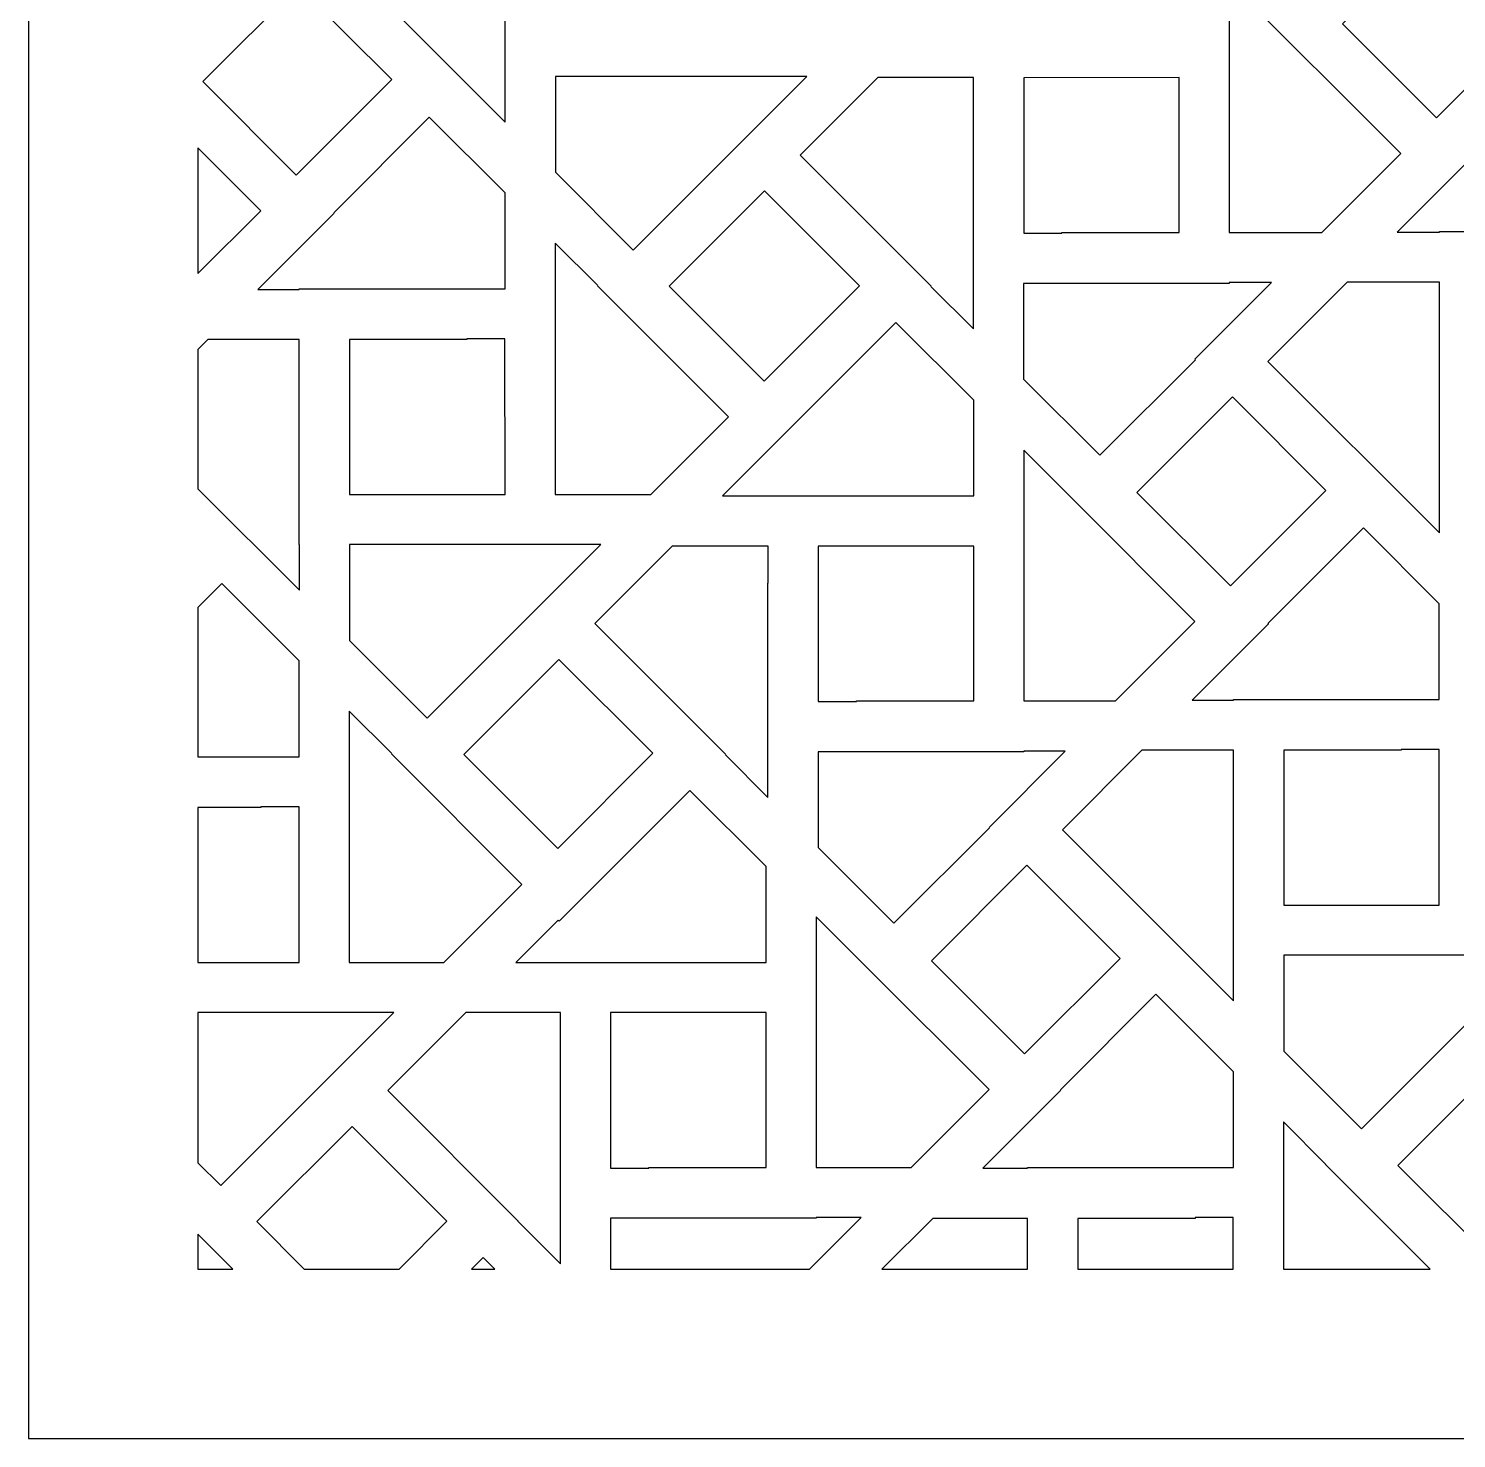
# Model space of a CAD drawing. Header units: millimetres. Extents: x -483 to 517, y -474 to 526.
# Drawn here: x -483 to 23, y -474 to 25 of the extents above; entities that cross this region are included whole.
import ezdxf

# ---------------------------------------------------------------- set-up
doc = ezdxf.new("R2010")
doc.units = ezdxf.units.MM
doc.layers.add('Plan 1', color=7, linetype='Continuous')

msp = doc.modelspace()

# ---------------------------------------------------------------- linework, layer by layer
at = {"layer": 'Plan 1', "color": 17}
for points, knots in [([(-483.22, 525.53), (-483.22, 525.53), (516.78, 525.53), (516.78, 525.53), (516.78, 525.53), (516.78, 525.53), (516.78, -474.47), (516.78, -474.47), (516.78, -474.47), (516.78, -474.47), (-483.22, -474.47), (-483.22, -474.47), (-483.22, -474.47), (-483.22, -474.47), (-483.22, 525.53), (-483.22, 525.53)], [0, 0, 0, 0, 0.2, 0.2, 0.2, 0.2, 0.4, 0.4, 0.4, 0.4, 0.6, 0.6, 0.6, 0.6, 1, 1, 1, 1]), ([(-314.28, -7.99), (-314.28, -7.99), (-375.07, 52.81), (-375.07, 52.81), (-375.07, 52.81), (-375.07, 52.81), (-347.04, 80.84), (-347.04, 80.84), (-347.04, 80.84), (-347.04, 80.84), (-314.28, 80.84), (-314.28, 80.84), (-314.28, 80.84), (-314.28, 80.84), (-314.28, 8.2), (-314.28, 8.2), (-314.28, 8.2), (-314.28, 8.2), (-314.28, 8.2), (-314.28, 8.2), (-314.28, 8.2), (-314.28, 8.2), (-314.28, -7.99), (-314.28, -7.99)], [0, 0, 0, 0, 0.142857, 0.142857, 0.142857, 0.142857, 0.285714, 0.285714, 0.285714, 0.285714, 0.428571, 0.428571, 0.428571, 0.428571, 0.571429, 0.571429, 0.571429, 0.571429, 0.714286, 0.714286, 0.714286, 0.714286, 1, 1, 1, 1]), ([(49.58, 27.38), (49.58, 27.38), (15.72, -6.48), (15.72, -6.48), (15.72, -6.48), (15.72, -6.48), (-17.58, 26.81), (-17.58, 26.81), (-17.58, 26.81), (-17.58, 26.81), (16.29, 60.68), (16.29, 60.68), (16.29, 60.68), (16.29, 60.68), (49.58, 27.38), (49.58, 27.38)], [0, 0, 0, 0, 0.2, 0.2, 0.2, 0.2, 0.4, 0.4, 0.4, 0.4, 0.6, 0.6, 0.6, 0.6, 1, 1, 1, 1]), ([(-24.89, -47.09), (-24.89, -47.09), (-57.65, -47.09), (-57.65, -47.09), (-57.65, -47.09), (-57.65, -47.09), (-57.65, 25.55), (-57.65, 25.55), (-57.65, 25.55), (-57.65, 25.55), (-57.65, 25.55), (-57.65, 25.55), (-57.65, 25.55), (-57.65, 25.55), (-57.65, 41.74), (-57.65, 41.74), (-57.65, 41.74), (-57.65, 41.74), (3.14, -19.06), (3.14, -19.06), (3.14, -19.06), (3.14, -19.06), (-24.89, -47.09), (-24.89, -47.09)], [0, 0, 0, 0, 0.142857, 0.142857, 0.142857, 0.142857, 0.285714, 0.285714, 0.285714, 0.285714, 0.428571, 0.428571, 0.428571, 0.428571, 0.571429, 0.571429, 0.571429, 0.571429, 0.714286, 0.714286, 0.714286, 0.714286, 1, 1, 1, 1]), ([(-354.49, 7.08), (-354.49, 7.08), (-388.36, -26.78), (-388.36, -26.78), (-388.36, -26.78), (-388.36, -26.78), (-421.51, 6.37), (-421.51, 6.37), (-421.51, 6.37), (-421.51, 6.37), (-387.65, 40.23), (-387.65, 40.23), (-387.65, 40.23), (-387.65, 40.23), (-354.49, 7.08), (-354.49, 7.08)], [0, 0, 0, 0, 0.2, 0.2, 0.2, 0.2, 0.4, 0.4, 0.4, 0.4, 0.6, 0.6, 0.6, 0.6, 1, 1, 1, 1]), ([(16.82, -46.96), (16.82, -46.96), (1.83, -46.96), (1.83, -46.96), (1.83, -46.96), (1.83, -46.96), (29.01, -19.78), (29.01, -19.78), (29.01, -19.78), (29.01, -19.78), (28.86, -19.63), (28.86, -19.63), (28.86, -19.63), (28.86, -19.63), (62.72, 14.24), (62.72, 14.24), (62.72, 14.24), (62.72, 14.24), (89.73, -12.76), (89.73, -12.76), (89.73, -12.76), (89.73, -12.76), (89.73, -46.7), (89.73, -46.7), (89.73, -46.7), (89.73, -46.7), (16.82, -46.7), (16.82, -46.7), (16.82, -46.7), (16.82, -46.7), (16.82, -46.96), (16.82, -46.96)], [0, 0, 0, 0, 0.111111, 0.111111, 0.111111, 0.111111, 0.222222, 0.222222, 0.222222, 0.222222, 0.333333, 0.333333, 0.333333, 0.333333, 0.444444, 0.444444, 0.444444, 0.444444, 0.555556, 0.555556, 0.555556, 0.555556, 0.666667, 0.666667, 0.666667, 0.666667, 0.777778, 0.777778, 0.777778, 0.777778, 1, 1, 1, 1]), ([(-207.43, 8.2), (-207.43, 8.2), (-268.95, -53.32), (-268.95, -53.32), (-268.95, -53.32), (-268.95, -53.32), (-296.51, -25.76), (-296.51, -25.76), (-296.51, -25.76), (-296.51, -25.76), (-296.51, 8.2), (-296.51, 8.2), (-296.51, 8.2), (-296.51, 8.2), (-207.43, 8.2), (-207.43, 8.2)], [0, 0, 0, 0, 0.2, 0.2, 0.2, 0.2, 0.4, 0.4, 0.4, 0.4, 0.6, 0.6, 0.6, 0.6, 1, 1, 1, 1]), ([(-209.72, -19.67), (-209.72, -19.67), (-182.28, 7.78), (-182.28, 7.78), (-182.28, 7.78), (-182.28, 7.78), (-148.32, 7.78), (-148.32, 7.78), (-148.32, 7.78), (-148.32, 7.78), (-148.32, -5.37), (-148.32, -5.37), (-148.32, -5.37), (-148.32, -5.37), (-148.34, -5.37), (-148.34, -5.37), (-148.34, -5.37), (-148.34, -5.37), (-148.34, -81.28), (-148.34, -81.28), (-148.34, -81.28), (-148.34, -81.28), (-163.4, -66.22), (-163.4, -66.22), (-163.4, -66.22), (-163.4, -66.22), (-163.29, -66.11), (-163.29, -66.11), (-163.29, -66.11), (-163.29, -66.11), (-209.72, -19.67), (-209.72, -19.67)], [0, 0, 0, 0, 0.111111, 0.111111, 0.111111, 0.111111, 0.222222, 0.222222, 0.222222, 0.222222, 0.333333, 0.333333, 0.333333, 0.333333, 0.444444, 0.444444, 0.444444, 0.444444, 0.555556, 0.555556, 0.555556, 0.555556, 0.666667, 0.666667, 0.666667, 0.666667, 0.777778, 0.777778, 0.777778, 0.777778, 1, 1, 1, 1]), ([(-75.42, -47.09), (-75.42, -47.09), (-117, -47.09), (-117, -47.09), (-117, -47.09), (-117, -47.09), (-117, -47.34), (-117, -47.34), (-117, -47.34), (-117, -47.34), (-130.54, -47.34), (-130.54, -47.34), (-130.54, -47.34), (-130.54, -47.34), (-130.54, 7.77), (-130.54, 7.77), (-130.54, 7.77), (-130.54, 7.77), (-75.43, 7.78), (-75.43, 7.78), (-75.43, 7.78), (-75.43, 7.78), (-75.42, -47.09), (-75.42, -47.09)], [0, 0, 0, 0, 0.142857, 0.142857, 0.142857, 0.142857, 0.285714, 0.285714, 0.285714, 0.285714, 0.428571, 0.428571, 0.428571, 0.428571, 0.571429, 0.571429, 0.571429, 0.571429, 0.714286, 0.714286, 0.714286, 0.714286, 1, 1, 1, 1]), ([(-387.26, -67.26), (-387.26, -67.26), (-401.96, -67.26), (-401.96, -67.26), (-401.96, -67.26), (-401.96, -67.26), (-374.92, -40.23), (-374.92, -40.23), (-374.92, -40.23), (-374.92, -40.23), (-375.08, -40.07), (-375.08, -40.07), (-375.08, -40.07), (-375.08, -40.07), (-341.21, -6.2), (-341.21, -6.2), (-341.21, -6.2), (-341.21, -6.2), (-314.34, -33.07), (-314.34, -33.07), (-314.34, -33.07), (-314.34, -33.07), (-314.34, -67.01), (-314.34, -67.01), (-314.34, -67.01), (-314.34, -67.01), (-387.26, -67.01), (-387.26, -67.01), (-387.26, -67.01), (-387.26, -67.01), (-387.26, -67.26), (-387.26, -67.26)], [0, 0, 0, 0, 0.111111, 0.111111, 0.111111, 0.111111, 0.222222, 0.222222, 0.222222, 0.222222, 0.333333, 0.333333, 0.333333, 0.333333, 0.444444, 0.444444, 0.444444, 0.444444, 0.555556, 0.555556, 0.555556, 0.555556, 0.666667, 0.666667, 0.666667, 0.666667, 0.777778, 0.777778, 0.777778, 0.777778, 1, 1, 1, 1]), ([(-400.93, -39.36), (-400.93, -39.36), (-423.22, -61.65), (-423.22, -61.65), (-423.22, -61.65), (-423.22, -61.65), (-423.22, -17.07), (-423.22, -17.07), (-423.22, -17.07), (-423.22, -17.07), (-400.93, -39.36), (-400.93, -39.36)], [0, 0, 0, 0, 0.25, 0.25, 0.25, 0.25, 0.5, 0.5, 0.5, 0.5, 1, 1, 1, 1]), ([(-256.16, -66.11), (-256.16, -66.11), (-222.4, -32.35), (-222.4, -32.35), (-222.4, -32.35), (-222.4, -32.35), (-188.74, -66.01), (-188.74, -66.01), (-188.74, -66.01), (-188.74, -66.01), (-222.5, -99.77), (-222.5, -99.77), (-222.5, -99.77), (-222.5, -99.77), (-256.16, -66.11), (-256.16, -66.11)], [0, 0, 0, 0, 0.2, 0.2, 0.2, 0.2, 0.4, 0.4, 0.4, 0.4, 0.6, 0.6, 0.6, 0.6, 1, 1, 1, 1]), ([(-235.18, -112.45), (-235.18, -112.45), (-262.63, -139.9), (-262.63, -139.9), (-262.63, -139.9), (-262.63, -139.9), (-296.59, -139.9), (-296.59, -139.9), (-296.59, -139.9), (-296.59, -139.9), (-296.59, -126.75), (-296.59, -126.75), (-296.59, -126.75), (-296.59, -126.75), (-296.56, -126.75), (-296.56, -126.75), (-296.56, -126.75), (-296.56, -126.75), (-296.56, -50.85), (-296.56, -50.85), (-296.56, -50.85), (-296.56, -50.85), (-281.51, -65.9), (-281.51, -65.9), (-281.51, -65.9), (-281.51, -65.9), (-281.62, -66.01), (-281.62, -66.01), (-281.62, -66.01), (-281.62, -66.01), (-235.18, -112.45), (-235.18, -112.45)], [0, 0, 0, 0, 0.111111, 0.111111, 0.111111, 0.111111, 0.222222, 0.222222, 0.222222, 0.222222, 0.333333, 0.333333, 0.333333, 0.333333, 0.444444, 0.444444, 0.444444, 0.444444, 0.555556, 0.555556, 0.555556, 0.555556, 0.666667, 0.666667, 0.666667, 0.666667, 0.777778, 0.777778, 0.777778, 0.777778, 1, 1, 1, 1]), ([(-42.66, -64.86), (-42.66, -64.86), (-69.84, -92.04), (-69.84, -92.04), (-69.84, -92.04), (-69.84, -92.04), (-69.68, -92.19), (-69.68, -92.19), (-69.68, -92.19), (-69.68, -92.19), (-103.55, -126.06), (-103.55, -126.06), (-103.55, -126.06), (-103.55, -126.06), (-130.56, -99.06), (-130.56, -99.06), (-130.56, -99.06), (-130.56, -99.06), (-130.56, -65.12), (-130.56, -65.12), (-130.56, -65.12), (-130.56, -65.12), (-57.65, -65.12), (-57.65, -65.12), (-57.65, -65.12), (-57.65, -65.12), (-57.65, -64.86), (-57.65, -64.86), (-57.65, -64.86), (-57.65, -64.86), (-42.66, -64.86), (-42.66, -64.86)], [0, 0, 0, 0, 0.111111, 0.111111, 0.111111, 0.111111, 0.222222, 0.222222, 0.222222, 0.222222, 0.333333, 0.333333, 0.333333, 0.333333, 0.444444, 0.444444, 0.444444, 0.444444, 0.555556, 0.555556, 0.555556, 0.555556, 0.666667, 0.666667, 0.666667, 0.666667, 0.777778, 0.777778, 0.777778, 0.777778, 1, 1, 1, 1]), ([(16.82, -153.56), (16.82, -153.56), (-43.97, -92.76), (-43.97, -92.76), (-43.97, -92.76), (-43.97, -92.76), (-15.94, -64.73), (-15.94, -64.73), (-15.94, -64.73), (-15.94, -64.73), (16.82, -64.73), (16.82, -64.73), (16.82, -64.73), (16.82, -64.73), (16.82, -137.37), (16.82, -137.37), (16.82, -137.37), (16.82, -137.37), (16.82, -137.37), (16.82, -137.37), (16.82, -137.37), (16.82, -137.37), (16.82, -153.56), (16.82, -153.56)], [0, 0, 0, 0, 0.142857, 0.142857, 0.142857, 0.142857, 0.285714, 0.285714, 0.285714, 0.285714, 0.428571, 0.428571, 0.428571, 0.428571, 0.571429, 0.571429, 0.571429, 0.571429, 0.714286, 0.714286, 0.714286, 0.714286, 1, 1, 1, 1]), ([(-175.81, -78.94), (-175.81, -78.94), (-148.25, -106.5), (-148.25, -106.5), (-148.25, -106.5), (-148.25, -106.5), (-148.25, -140.46), (-148.25, -140.46), (-148.25, -140.46), (-148.25, -140.46), (-237.33, -140.46), (-237.33, -140.46), (-237.33, -140.46), (-237.33, -140.46), (-175.81, -78.94), (-175.81, -78.94)], [0, 0, 0, 0, 0.2, 0.2, 0.2, 0.2, 0.4, 0.4, 0.4, 0.4, 0.6, 0.6, 0.6, 0.6, 1, 1, 1, 1]), ([(-423.22, -137.89), (-423.22, -137.89), (-423.22, -88.52), (-423.22, -88.52), (-423.22, -88.52), (-423.22, -88.52), (-419.73, -85.04), (-419.73, -85.04), (-419.73, -85.04), (-419.73, -85.04), (-387.26, -85.04), (-387.26, -85.04), (-387.26, -85.04), (-387.26, -85.04), (-387.26, -157.68), (-387.26, -157.68), (-387.26, -157.68), (-387.26, -157.68), (-387.25, -157.68), (-387.25, -157.68), (-387.25, -157.68), (-387.25, -157.68), (-387.25, -173.86), (-387.25, -173.86), (-387.25, -173.86), (-387.25, -173.86), (-423.22, -137.89), (-423.22, -137.89)], [0, 0, 0, 0, 0.125, 0.125, 0.125, 0.125, 0.25, 0.25, 0.25, 0.25, 0.375, 0.375, 0.375, 0.375, 0.5, 0.5, 0.5, 0.5, 0.625, 0.625, 0.625, 0.625, 0.75, 0.75, 0.75, 0.75, 1, 1, 1, 1]), ([(-369.48, -85.04), (-369.48, -85.04), (-327.9, -85.04), (-327.9, -85.04), (-327.9, -85.04), (-327.9, -85.04), (-327.9, -84.78), (-327.9, -84.78), (-327.9, -84.78), (-327.9, -84.78), (-314.37, -84.78), (-314.37, -84.78), (-314.37, -84.78), (-314.37, -84.78), (-314.36, -139.9), (-314.36, -139.9), (-314.36, -139.9), (-314.36, -139.9), (-369.48, -139.9), (-369.48, -139.9), (-369.48, -139.9), (-369.48, -139.9), (-369.48, -85.04), (-369.48, -85.04)], [0, 0, 0, 0, 0.142857, 0.142857, 0.142857, 0.142857, 0.285714, 0.285714, 0.285714, 0.285714, 0.428571, 0.428571, 0.428571, 0.428571, 0.571429, 0.571429, 0.571429, 0.571429, 0.714286, 0.714286, 0.714286, 0.714286, 1, 1, 1, 1]), ([(-23.39, -138.49), (-23.39, -138.49), (-57.25, -172.35), (-57.25, -172.35), (-57.25, -172.35), (-57.25, -172.35), (-90.41, -139.2), (-90.41, -139.2), (-90.41, -139.2), (-90.41, -139.2), (-56.54, -105.34), (-56.54, -105.34), (-56.54, -105.34), (-56.54, -105.34), (-23.39, -138.49), (-23.39, -138.49)], [0, 0, 0, 0, 0.2, 0.2, 0.2, 0.2, 0.4, 0.4, 0.4, 0.4, 0.6, 0.6, 0.6, 0.6, 1, 1, 1, 1]), ([(-69.83, -184.93), (-69.83, -184.93), (-98, -213.1), (-98, -213.1), (-98, -213.1), (-98, -213.1), (-130.48, -213.1), (-130.48, -213.1), (-130.48, -213.1), (-130.48, -213.1), (-130.48, -140.46), (-130.48, -140.46), (-130.48, -140.46), (-130.48, -140.46), (-130.48, -140.46), (-130.48, -140.46), (-130.48, -140.46), (-130.48, -140.46), (-130.48, -124.28), (-130.48, -124.28), (-130.48, -124.28), (-130.48, -124.28), (-112.41, -142.35), (-112.41, -142.35), (-112.41, -142.35), (-112.41, -142.35), (-69.83, -184.93), (-69.83, -184.93)], [0, 0, 0, 0, 0.125, 0.125, 0.125, 0.125, 0.25, 0.25, 0.25, 0.25, 0.375, 0.375, 0.375, 0.375, 0.5, 0.5, 0.5, 0.5, 0.625, 0.625, 0.625, 0.625, 0.75, 0.75, 0.75, 0.75, 1, 1, 1, 1]), ([(-56.15, -212.83), (-56.15, -212.83), (-70.85, -212.83), (-70.85, -212.83), (-70.85, -212.83), (-70.85, -212.83), (-43.82, -185.8), (-43.82, -185.8), (-43.82, -185.8), (-43.82, -185.8), (-43.97, -185.64), (-43.97, -185.64), (-43.97, -185.64), (-43.97, -185.64), (-10.11, -151.77), (-10.11, -151.77), (-10.11, -151.77), (-10.11, -151.77), (16.76, -178.64), (16.76, -178.64), (16.76, -178.64), (16.76, -178.64), (16.76, -212.58), (16.76, -212.58), (16.76, -212.58), (16.76, -212.58), (-56.15, -212.58), (-56.15, -212.58), (-56.15, -212.58), (-56.15, -212.58), (-56.15, -212.83), (-56.15, -212.83)], [0, 0, 0, 0, 0.111111, 0.111111, 0.111111, 0.111111, 0.222222, 0.222222, 0.222222, 0.222222, 0.333333, 0.333333, 0.333333, 0.333333, 0.444444, 0.444444, 0.444444, 0.444444, 0.555556, 0.555556, 0.555556, 0.555556, 0.666667, 0.666667, 0.666667, 0.666667, 0.777778, 0.777778, 0.777778, 0.777778, 1, 1, 1, 1]), ([(-280.4, -157.68), (-280.4, -157.68), (-341.92, -219.19), (-341.92, -219.19), (-341.92, -219.19), (-341.92, -219.19), (-369.48, -191.64), (-369.48, -191.64), (-369.48, -191.64), (-369.48, -191.64), (-369.48, -157.68), (-369.48, -157.68), (-369.48, -157.68), (-369.48, -157.68), (-280.4, -157.68), (-280.4, -157.68)], [0, 0, 0, 0, 0.2, 0.2, 0.2, 0.2, 0.4, 0.4, 0.4, 0.4, 0.6, 0.6, 0.6, 0.6, 1, 1, 1, 1]), ([(-282.55, -185.69), (-282.55, -185.69), (-255.11, -158.24), (-255.11, -158.24), (-255.11, -158.24), (-255.11, -158.24), (-221.15, -158.24), (-221.15, -158.24), (-221.15, -158.24), (-221.15, -158.24), (-221.15, -171.39), (-221.15, -171.39), (-221.15, -171.39), (-221.15, -171.39), (-221.17, -171.38), (-221.17, -171.38), (-221.17, -171.38), (-221.17, -171.38), (-221.17, -247.29), (-221.17, -247.29), (-221.17, -247.29), (-221.17, -247.29), (-236.23, -232.23), (-236.23, -232.23), (-236.23, -232.23), (-236.23, -232.23), (-236.12, -232.12), (-236.12, -232.12), (-236.12, -232.12), (-236.12, -232.12), (-282.55, -185.69), (-282.55, -185.69)], [0, 0, 0, 0, 0.111111, 0.111111, 0.111111, 0.111111, 0.222222, 0.222222, 0.222222, 0.222222, 0.333333, 0.333333, 0.333333, 0.333333, 0.444444, 0.444444, 0.444444, 0.444444, 0.555556, 0.555556, 0.555556, 0.555556, 0.666667, 0.666667, 0.666667, 0.666667, 0.777778, 0.777778, 0.777778, 0.777778, 1, 1, 1, 1]), ([(-148.25, -213.1), (-148.25, -213.1), (-189.83, -213.1), (-189.83, -213.1), (-189.83, -213.1), (-189.83, -213.1), (-189.83, -213.35), (-189.83, -213.35), (-189.83, -213.35), (-189.83, -213.35), (-203.37, -213.35), (-203.37, -213.35), (-203.37, -213.35), (-203.37, -213.35), (-203.37, -158.24), (-203.37, -158.24), (-203.37, -158.24), (-203.37, -158.24), (-148.26, -158.24), (-148.26, -158.24), (-148.26, -158.24), (-148.26, -158.24), (-148.25, -213.1), (-148.25, -213.1)], [0, 0, 0, 0, 0.142857, 0.142857, 0.142857, 0.142857, 0.285714, 0.285714, 0.285714, 0.285714, 0.428571, 0.428571, 0.428571, 0.428571, 0.571429, 0.571429, 0.571429, 0.571429, 0.714286, 0.714286, 0.714286, 0.714286, 1, 1, 1, 1]), ([(-423.22, -232.87), (-423.22, -232.87), (-423.22, -179.97), (-423.22, -179.97), (-423.22, -179.97), (-423.22, -179.97), (-414.75, -171.51), (-414.75, -171.51), (-414.75, -171.51), (-414.75, -171.51), (-387.33, -198.93), (-387.33, -198.93), (-387.33, -198.93), (-387.33, -198.93), (-387.33, -232.87), (-387.33, -232.87), (-387.33, -232.87), (-387.33, -232.87), (-423.22, -232.87), (-423.22, -232.87)], [0, 0, 0, 0, 0.166667, 0.166667, 0.166667, 0.166667, 0.333333, 0.333333, 0.333333, 0.333333, 0.5, 0.5, 0.5, 0.5, 0.666667, 0.666667, 0.666667, 0.666667, 1, 1, 1, 1]), ([(-328.99, -232.12), (-328.99, -232.12), (-295.24, -198.37), (-295.24, -198.37), (-295.24, -198.37), (-295.24, -198.37), (-261.94, -231.67), (-261.94, -231.67), (-261.94, -231.67), (-261.94, -231.67), (-295.69, -265.42), (-295.69, -265.42), (-295.69, -265.42), (-295.69, -265.42), (-328.99, -232.12), (-328.99, -232.12)], [0, 0, 0, 0, 0.2, 0.2, 0.2, 0.2, 0.4, 0.4, 0.4, 0.4, 0.6, 0.6, 0.6, 0.6, 1, 1, 1, 1]), ([(-308.38, -278.11), (-308.38, -278.11), (-336.03, -305.76), (-336.03, -305.76), (-336.03, -305.76), (-336.03, -305.76), (-369.57, -305.76), (-369.57, -305.76), (-369.57, -305.76), (-369.57, -305.76), (-369.57, -292.62), (-369.57, -292.62), (-369.57, -292.62), (-369.57, -292.62), (-369.55, -292.62), (-369.55, -292.62), (-369.55, -292.62), (-369.55, -292.62), (-369.55, -216.71), (-369.55, -216.71), (-369.55, -216.71), (-369.55, -216.71), (-354.49, -231.77), (-354.49, -231.77), (-354.49, -231.77), (-354.49, -231.77), (-354.6, -231.88), (-354.6, -231.88), (-354.6, -231.88), (-354.6, -231.88), (-308.38, -278.11), (-308.38, -278.11)], [0, 0, 0, 0, 0.111111, 0.111111, 0.111111, 0.111111, 0.222222, 0.222222, 0.222222, 0.222222, 0.333333, 0.333333, 0.333333, 0.333333, 0.444444, 0.444444, 0.444444, 0.444444, 0.555556, 0.555556, 0.555556, 0.555556, 0.666667, 0.666667, 0.666667, 0.666667, 0.777778, 0.777778, 0.777778, 0.777778, 1, 1, 1, 1]), ([(-115.78, -230.88), (-115.78, -230.88), (-142.81, -257.91), (-142.81, -257.91), (-142.81, -257.91), (-142.81, -257.91), (-142.67, -258.06), (-142.67, -258.06), (-142.67, -258.06), (-142.67, -258.06), (-176.53, -291.92), (-176.53, -291.92), (-176.53, -291.92), (-176.53, -291.92), (-203.39, -265.07), (-203.39, -265.07), (-203.39, -265.07), (-203.39, -265.07), (-203.39, -231.13), (-203.39, -231.13), (-203.39, -231.13), (-203.39, -231.13), (-130.48, -231.13), (-130.48, -231.13), (-130.48, -231.13), (-130.48, -231.13), (-130.48, -230.88), (-130.48, -230.88), (-130.48, -230.88), (-130.48, -230.88), (-115.78, -230.88), (-115.78, -230.88)], [0, 0, 0, 0, 0.111111, 0.111111, 0.111111, 0.111111, 0.222222, 0.222222, 0.222222, 0.222222, 0.333333, 0.333333, 0.333333, 0.333333, 0.444444, 0.444444, 0.444444, 0.444444, 0.555556, 0.555556, 0.555556, 0.555556, 0.666667, 0.666667, 0.666667, 0.666667, 0.777778, 0.777778, 0.777778, 0.777778, 1, 1, 1, 1]), ([(-88.63, -230.61), (-88.63, -230.61), (-56.15, -230.61), (-56.15, -230.61), (-56.15, -230.61), (-56.15, -230.61), (-56.15, -303.25), (-56.15, -303.25), (-56.15, -303.25), (-56.15, -303.25), (-56.15, -303.25), (-56.15, -303.25), (-56.15, -303.25), (-56.15, -303.25), (-56.15, -319.43), (-56.15, -319.43), (-56.15, -319.43), (-56.15, -319.43), (-74.22, -301.36), (-74.22, -301.36), (-74.22, -301.36), (-74.22, -301.36), (-116.8, -258.78), (-116.8, -258.78), (-116.8, -258.78), (-116.8, -258.78), (-88.63, -230.61), (-88.63, -230.61)], [0, 0, 0, 0, 0.125, 0.125, 0.125, 0.125, 0.25, 0.25, 0.25, 0.25, 0.375, 0.375, 0.375, 0.375, 0.5, 0.5, 0.5, 0.5, 0.625, 0.625, 0.625, 0.625, 0.75, 0.75, 0.75, 0.75, 1, 1, 1, 1]), ([(-38.38, -230.61), (-38.38, -230.61), (3.21, -230.61), (3.21, -230.61), (3.21, -230.61), (3.21, -230.61), (3.21, -230.35), (3.21, -230.35), (3.21, -230.35), (3.21, -230.35), (16.74, -230.35), (16.74, -230.35), (16.74, -230.35), (16.74, -230.35), (16.74, -285.47), (16.74, -285.47), (16.74, -285.47), (16.74, -285.47), (-38.37, -285.47), (-38.37, -285.47), (-38.37, -285.47), (-38.37, -285.47), (-38.38, -230.61), (-38.38, -230.61)], [0, 0, 0, 0, 0.142857, 0.142857, 0.142857, 0.142857, 0.285714, 0.285714, 0.285714, 0.285714, 0.428571, 0.428571, 0.428571, 0.428571, 0.571429, 0.571429, 0.571429, 0.571429, 0.714286, 0.714286, 0.714286, 0.714286, 1, 1, 1, 1]), ([(-295.12, -291.13), (-295.12, -291.13), (-248.8, -244.81), (-248.8, -244.81), (-248.8, -244.81), (-248.8, -244.81), (-221.81, -271.8), (-221.81, -271.8), (-221.81, -271.8), (-221.81, -271.8), (-221.81, -305.75), (-221.81, -305.75), (-221.81, -305.75), (-221.81, -305.75), (-310.47, -305.75), (-310.47, -305.75), (-310.47, -305.75), (-310.47, -305.75), (-295.48, -290.77), (-295.48, -290.77), (-295.48, -290.77), (-295.48, -290.77), (-295.12, -291.13), (-295.12, -291.13)], [0, 0, 0, 0, 0.142857, 0.142857, 0.142857, 0.142857, 0.285714, 0.285714, 0.285714, 0.285714, 0.428571, 0.428571, 0.428571, 0.428571, 0.571429, 0.571429, 0.571429, 0.571429, 0.714286, 0.714286, 0.714286, 0.714286, 1, 1, 1, 1]), ([(-423.22, -305.76), (-423.22, -305.76), (-423.22, -250.9), (-423.22, -250.9), (-423.22, -250.9), (-423.22, -250.9), (-400.89, -250.9), (-400.89, -250.9), (-400.89, -250.9), (-400.89, -250.9), (-400.89, -250.65), (-400.89, -250.65), (-400.89, -250.65), (-400.89, -250.65), (-387.35, -250.65), (-387.35, -250.65), (-387.35, -250.65), (-387.35, -250.65), (-387.35, -305.76), (-387.35, -305.76), (-387.35, -305.76), (-387.35, -305.76), (-423.22, -305.76), (-423.22, -305.76)], [0, 0, 0, 0, 0.142857, 0.142857, 0.142857, 0.142857, 0.285714, 0.285714, 0.285714, 0.285714, 0.428571, 0.428571, 0.428571, 0.428571, 0.571429, 0.571429, 0.571429, 0.571429, 0.714286, 0.714286, 0.714286, 0.714286, 1, 1, 1, 1]), ([(-130.24, -338.22), (-130.24, -338.22), (-163.24, -305.22), (-163.24, -305.22), (-163.24, -305.22), (-163.24, -305.22), (-129.38, -271.36), (-129.38, -271.36), (-129.38, -271.36), (-129.38, -271.36), (-96.38, -304.36), (-96.38, -304.36), (-96.38, -304.36), (-96.38, -304.36), (-130.24, -338.22), (-130.24, -338.22)], [0, 0, 0, 0, 0.2, 0.2, 0.2, 0.2, 0.4, 0.4, 0.4, 0.4, 0.6, 0.6, 0.6, 0.6, 1, 1, 1, 1]), ([(-142.81, -350.79), (-142.81, -350.79), (-170.42, -378.4), (-170.42, -378.4), (-170.42, -378.4), (-170.42, -378.4), (-204.03, -378.4), (-204.03, -378.4), (-204.03, -378.4), (-204.03, -378.4), (-204.03, -305.75), (-204.03, -305.75), (-204.03, -305.75), (-204.03, -305.75), (-204.04, -305.75), (-204.04, -305.75), (-204.04, -305.75), (-204.04, -305.75), (-204.04, -289.57), (-204.04, -289.57), (-204.04, -289.57), (-204.04, -289.57), (-185.97, -307.64), (-185.97, -307.64), (-185.97, -307.64), (-185.97, -307.64), (-142.81, -350.79), (-142.81, -350.79)], [0, 0, 0, 0, 0.125, 0.125, 0.125, 0.125, 0.25, 0.25, 0.25, 0.25, 0.375, 0.375, 0.375, 0.375, 0.5, 0.5, 0.5, 0.5, 0.625, 0.625, 0.625, 0.625, 0.75, 0.75, 0.75, 0.75, 1, 1, 1, 1]), ([(50.7, -303.25), (50.7, -303.25), (-10.82, -364.76), (-10.82, -364.76), (-10.82, -364.76), (-10.82, -364.76), (-38.37, -337.21), (-38.37, -337.21), (-38.37, -337.21), (-38.37, -337.21), (-38.37, -303.25), (-38.37, -303.25), (-38.37, -303.25), (-38.37, -303.25), (50.7, -303.25), (50.7, -303.25)], [0, 0, 0, 0, 0.2, 0.2, 0.2, 0.2, 0.4, 0.4, 0.4, 0.4, 0.6, 0.6, 0.6, 0.6, 1, 1, 1, 1]), ([(-117.52, -350.95), (-117.52, -350.95), (-83.65, -317.08), (-83.65, -317.08), (-83.65, -317.08), (-83.65, -317.08), (-56.23, -344.5), (-56.23, -344.5), (-56.23, -344.5), (-56.23, -344.5), (-56.23, -378.44), (-56.23, -378.44), (-56.23, -378.44), (-56.23, -378.44), (-129.14, -378.44), (-129.14, -378.44), (-129.14, -378.44), (-129.14, -378.44), (-129.14, -378.7), (-129.14, -378.7), (-129.14, -378.7), (-129.14, -378.7), (-144.98, -378.7), (-144.98, -378.7), (-144.98, -378.7), (-144.98, -378.7), (-117.37, -351.09), (-117.37, -351.09), (-117.37, -351.09), (-117.37, -351.09), (-117.52, -350.95), (-117.52, -350.95)], [0, 0, 0, 0, 0.111111, 0.111111, 0.111111, 0.111111, 0.222222, 0.222222, 0.222222, 0.222222, 0.333333, 0.333333, 0.333333, 0.333333, 0.444444, 0.444444, 0.444444, 0.444444, 0.555556, 0.555556, 0.555556, 0.555556, 0.666667, 0.666667, 0.666667, 0.666667, 0.777778, 0.777778, 0.777778, 0.777778, 1, 1, 1, 1]), ([(-423.22, -376.75), (-423.22, -376.75), (-423.22, -323.54), (-423.22, -323.54), (-423.22, -323.54), (-423.22, -323.54), (-353.81, -323.54), (-353.81, -323.54), (-353.81, -323.54), (-353.81, -323.54), (-415.12, -384.85), (-415.12, -384.85), (-415.12, -384.85), (-415.12, -384.85), (-423.22, -376.75), (-423.22, -376.75)], [0, 0, 0, 0, 0.2, 0.2, 0.2, 0.2, 0.4, 0.4, 0.4, 0.4, 0.6, 0.6, 0.6, 0.6, 1, 1, 1, 1]), ([(-309.67, -397.42), (-309.67, -397.42), (-355.9, -351.19), (-355.9, -351.19), (-355.9, -351.19), (-355.9, -351.19), (-328.24, -323.53), (-328.24, -323.53), (-328.24, -323.53), (-328.24, -323.53), (-294.7, -323.53), (-294.7, -323.53), (-294.7, -323.53), (-294.7, -323.53), (-294.7, -336.68), (-294.7, -336.68), (-294.7, -336.68), (-294.7, -336.68), (-294.72, -336.68), (-294.72, -336.68), (-294.72, -336.68), (-294.72, -336.68), (-294.72, -412.59), (-294.72, -412.59), (-294.72, -412.59), (-294.72, -412.59), (-309.78, -397.53), (-309.78, -397.53), (-309.78, -397.53), (-309.78, -397.53), (-309.67, -397.42), (-309.67, -397.42)], [0, 0, 0, 0, 0.111111, 0.111111, 0.111111, 0.111111, 0.222222, 0.222222, 0.222222, 0.222222, 0.333333, 0.333333, 0.333333, 0.333333, 0.444444, 0.444444, 0.444444, 0.444444, 0.555556, 0.555556, 0.555556, 0.555556, 0.666667, 0.666667, 0.666667, 0.666667, 0.777778, 0.777778, 0.777778, 0.777778, 1, 1, 1, 1]), ([(-221.81, -378.4), (-221.81, -378.4), (-263.39, -378.4), (-263.39, -378.4), (-263.39, -378.4), (-263.39, -378.4), (-263.39, -378.65), (-263.39, -378.65), (-263.39, -378.65), (-263.39, -378.65), (-276.92, -378.65), (-276.92, -378.65), (-276.92, -378.65), (-276.92, -378.65), (-276.93, -323.54), (-276.93, -323.54), (-276.93, -323.54), (-276.93, -323.54), (-221.81, -323.53), (-221.81, -323.53), (-221.81, -323.53), (-221.81, -323.53), (-221.81, -378.4), (-221.81, -378.4)], [0, 0, 0, 0, 0.142857, 0.142857, 0.142857, 0.142857, 0.285714, 0.285714, 0.285714, 0.285714, 0.428571, 0.428571, 0.428571, 0.428571, 0.571429, 0.571429, 0.571429, 0.571429, 0.714286, 0.714286, 0.714286, 0.714286, 1, 1, 1, 1]), ([(2.11, -377.69), (2.11, -377.69), (35.87, -343.94), (35.87, -343.94), (35.87, -343.94), (35.87, -343.94), (69.16, -377.24), (69.16, -377.24), (69.16, -377.24), (69.16, -377.24), (35.41, -410.99), (35.41, -410.99), (35.41, -410.99), (35.41, -410.99), (2.11, -377.69), (2.11, -377.69)], [0, 0, 0, 0, 0.2, 0.2, 0.2, 0.2, 0.4, 0.4, 0.4, 0.4, 0.6, 0.6, 0.6, 0.6, 1, 1, 1, 1]), ([(-351.87, -414.47), (-351.87, -414.47), (-385.49, -414.47), (-385.49, -414.47), (-385.49, -414.47), (-385.49, -414.47), (-402.32, -397.64), (-402.32, -397.64), (-402.32, -397.64), (-402.32, -397.64), (-368.57, -363.89), (-368.57, -363.89), (-368.57, -363.89), (-368.57, -363.89), (-334.92, -397.53), (-334.92, -397.53), (-334.92, -397.53), (-334.92, -397.53), (-351.87, -414.47), (-351.87, -414.47)], [0, 0, 0, 0, 0.166667, 0.166667, 0.166667, 0.166667, 0.333333, 0.333333, 0.333333, 0.333333, 0.5, 0.5, 0.5, 0.5, 0.666667, 0.666667, 0.666667, 0.666667, 1, 1, 1, 1]), ([(13.53, -414.47), (13.53, -414.47), (-38.45, -414.47), (-38.45, -414.47), (-38.45, -414.47), (-38.45, -414.47), (-38.45, -362.28), (-38.45, -362.28), (-38.45, -362.28), (-38.45, -362.28), (-23.39, -377.34), (-23.39, -377.34), (-23.39, -377.34), (-23.39, -377.34), (-23.5, -377.45), (-23.5, -377.45), (-23.5, -377.45), (-23.5, -377.45), (13.53, -414.47), (13.53, -414.47)], [0, 0, 0, 0, 0.166667, 0.166667, 0.166667, 0.166667, 0.333333, 0.333333, 0.333333, 0.333333, 0.5, 0.5, 0.5, 0.5, 0.666667, 0.666667, 0.666667, 0.666667, 1, 1, 1, 1]), ([(-206.5, -414.47), (-206.5, -414.47), (-276.94, -414.47), (-276.94, -414.47), (-276.94, -414.47), (-276.94, -414.47), (-276.95, -396.43), (-276.95, -396.43), (-276.95, -396.43), (-276.95, -396.43), (-204.03, -396.43), (-204.03, -396.43), (-204.03, -396.43), (-204.03, -396.43), (-204.03, -396.17), (-204.03, -396.17), (-204.03, -396.17), (-204.03, -396.17), (-188.19, -396.17), (-188.19, -396.17), (-188.19, -396.17), (-188.19, -396.17), (-206.5, -414.47), (-206.5, -414.47)], [0, 0, 0, 0, 0.142857, 0.142857, 0.142857, 0.142857, 0.285714, 0.285714, 0.285714, 0.285714, 0.428571, 0.428571, 0.428571, 0.428571, 0.571429, 0.571429, 0.571429, 0.571429, 0.714286, 0.714286, 0.714286, 0.714286, 1, 1, 1, 1]), ([(-129.14, -414.47), (-129.14, -414.47), (-180.76, -414.47), (-180.76, -414.47), (-180.76, -414.47), (-180.76, -414.47), (-162.75, -396.47), (-162.75, -396.47), (-162.75, -396.47), (-162.75, -396.47), (-129.14, -396.47), (-129.14, -396.47), (-129.14, -396.47), (-129.14, -396.47), (-129.14, -414.47), (-129.14, -414.47)], [0, 0, 0, 0, 0.2, 0.2, 0.2, 0.2, 0.4, 0.4, 0.4, 0.4, 0.6, 0.6, 0.6, 0.6, 1, 1, 1, 1]), ([(-56.25, -414.47), (-56.25, -414.47), (-111.36, -414.47), (-111.36, -414.47), (-111.36, -414.47), (-111.36, -414.47), (-111.36, -396.47), (-111.36, -396.47), (-111.36, -396.47), (-111.36, -396.47), (-69.78, -396.47), (-69.78, -396.47), (-69.78, -396.47), (-69.78, -396.47), (-69.78, -396.22), (-69.78, -396.22), (-69.78, -396.22), (-69.78, -396.22), (-56.25, -396.22), (-56.25, -396.22), (-56.25, -396.22), (-56.25, -396.22), (-56.25, -414.47), (-56.25, -414.47)], [0, 0, 0, 0, 0.142857, 0.142857, 0.142857, 0.142857, 0.285714, 0.285714, 0.285714, 0.285714, 0.428571, 0.428571, 0.428571, 0.428571, 0.571429, 0.571429, 0.571429, 0.571429, 0.714286, 0.714286, 0.714286, 0.714286, 1, 1, 1, 1]), ([(-423.22, -414.47), (-423.22, -414.47), (-423.22, -402.11), (-423.22, -402.11), (-423.22, -402.11), (-423.22, -402.11), (-410.85, -414.47), (-410.85, -414.47), (-410.85, -414.47), (-410.85, -414.47), (-423.22, -414.47), (-423.22, -414.47)], [0, 0, 0, 0, 0.25, 0.25, 0.25, 0.25, 0.5, 0.5, 0.5, 0.5, 1, 1, 1, 1]), ([(-317.98, -414.47), (-317.98, -414.47), (-326.28, -414.47), (-326.28, -414.47), (-326.28, -414.47), (-326.28, -414.47), (-322.13, -410.32), (-322.13, -410.32), (-322.13, -410.32), (-322.13, -410.32), (-317.98, -414.47), (-317.98, -414.47)], [0, 0, 0, 0, 0.25, 0.25, 0.25, 0.25, 0.5, 0.5, 0.5, 0.5, 1, 1, 1, 1])]:
    msp.add_open_spline(points, degree=3, knots=knots, dxfattribs=at)

doc.saveas('drawing.dxf')
